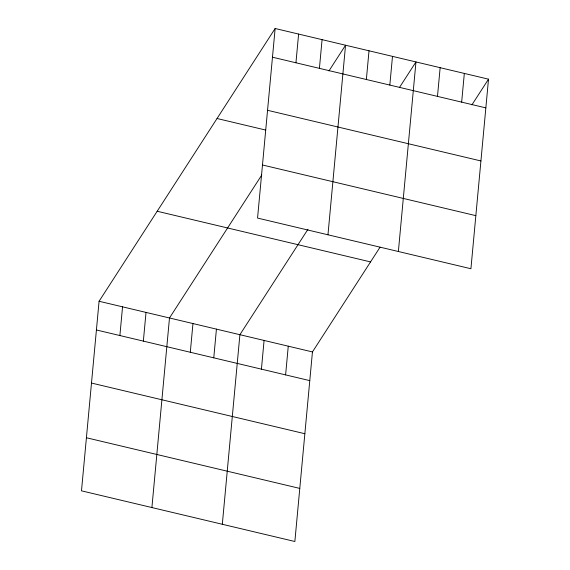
<?xml version="1.0" encoding="UTF-8"?>
<svg xmlns="http://www.w3.org/2000/svg" width="570" height="570" viewBox="0 0 570 570"><rect width="100%" height="100%" fill="white"/><g stroke="black" fill="none" stroke-linecap="round" stroke-linejoin="round"><path stroke-width="0.85" d="M275.139 28.5L257.555 218.075L470.92 268.734L488.511 79.166L275.139 28.5L99.08 301.266L81.489 490.834L294.861 541.5L312.445 351.925L380.048 247.195M119.885 335.545L122.55 306.838M143.355 341.117L146.02 312.41M151.905 507.557L169.489 317.982L261.794 174.976M190.294 352.267L192.959 323.553M213.771 357.839L216.429 329.125M222.314 524.272L239.899 334.704L307.978 229.233M261.423 369.153L264.081 340.44M295.944 62.778L298.609 34.072M285.606 374.896L288.263 346.182M319.414 68.357L322.079 39.644M327.964 234.79L345.548 45.215L328.947 70.937M366.36 79.501L369.018 50.794M389.83 85.073L392.495 56.366M398.373 251.513L415.965 61.938L399.363 87.652M437.482 96.387L440.147 67.68M461.664 102.13L464.329 73.423M471.91 104.88L488.511 79.166M272.474 57.207L485.847 107.873M267.551 110.295L480.923 160.954M217.042 118.51L265.656 130.053M262.478 164.987L475.843 215.652M157.178 211.249L370.55 261.915M99.08 301.266L312.445 351.925M96.415 329.973L309.788 380.632M91.492 383.054L304.857 433.72M86.419 437.753L299.784 488.412"/></g></svg>
